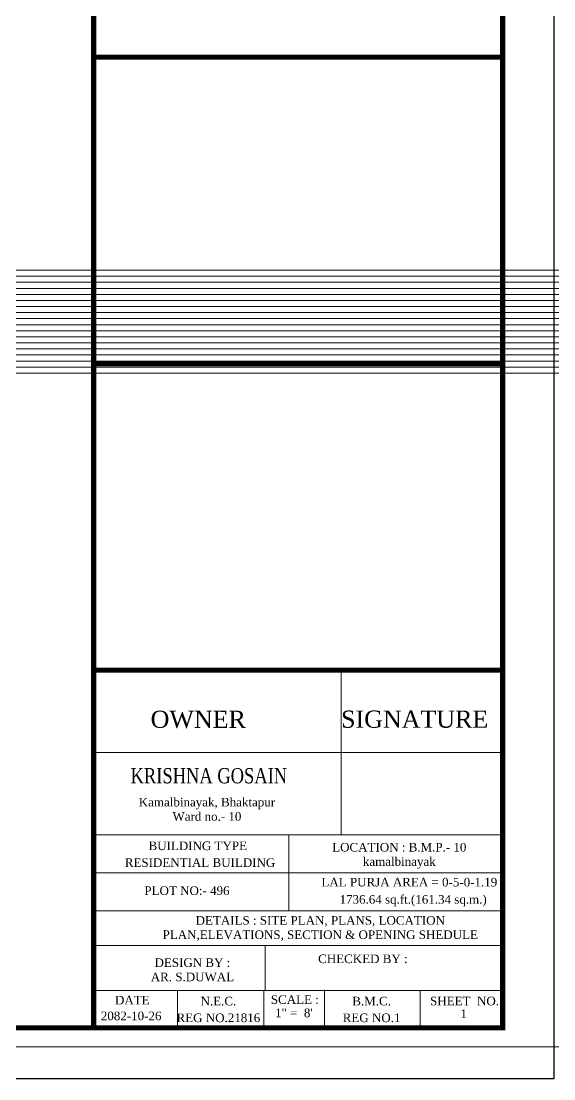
# Model space of a CAD drawing. Header units: inches. Extents: x 94382 to 101671, y 6219 to 10323.
# Drawn here: x 97035 to 97593, y 8182 to 9290 of the extents above; entities that cross this region are included whole.
import ezdxf

# ---------------------------------------------------------------- set-up
doc = ezdxf.new("R2010")
doc.units = ezdxf.units.IN
doc.header["$MEASUREMENT"] = 0
for name, color, linetype, lineweight in [('DIM-2', 4, 'Continuous', 20), ('FURNT', 31, 'Continuous', 15), ('text', 7, 'Continuous', 5)]:
    doc.layers.add(name, color=color, linetype=linetype, lineweight=lineweight)
doc.styles.add('ROMANS', font='romans.shx', dxfattribs={"width": 0.8})
doc.styles.add('tt', font='stylu.ttf', dxfattribs={"height": 8})

msp = doc.modelspace()

# ---------------------------------------------------------------- linework, layer by layer
at = {"color": 7, "lineweight": 30}
msp.add_lwpolyline([(94382.2, 8182.1), (94382.2, 10322.5), (97592.9, 10322.5), (97592.9, 8182.1)], close=True, dxfattribs=at)
at = {"color": 7, "lineweight": 30, "const_width": 5.35}
msp.add_lwpolyline([(97539.4, 8235.6), (97539.4, 10269), (94542.7, 10269), (94542.7, 8235.6)], close=True, dxfattribs=at)
for points in [[(97111.3, 8567.4), (97111.3, 10269)], [(97111.3, 9252.3), (97539.4, 9252.3)], [(97111.3, 8931), (97539.4, 8931)], [(97539.4, 8610.2), (97111.3, 8610.2), (97111.3, 8235.6)], [(97539.4, 8610.2), (97111.3, 8610.2), (97111.3, 8235.6)]]:
    msp.add_lwpolyline(points, dxfattribs=at)
at = {"layer": 'DIM-2'}
for p in [(101510.6, 9029.2), (101510.6, 9022.9), (101510.6, 9016.5), (101510.6, 9010.1), (101510.6, 9003.8), (101510.6, 8997.4), (101510.6, 8991.1), (101510.6, 8984.7), (101510.6, 8978.4), (101510.6, 8972), (101510.6, 8965.7), (101510.6, 8959.3), (101510.6, 8953), (101510.6, 8946.6), (101510.6, 8940.3), (101510.6, 8933.9), (101510.6, 8927.6), (101510.6, 8921.2), (100526.8, 8215.5)]:
    msp.add_xline(p, (1, 0), dxfattribs=at)
at = {"layer": 'FURNT'}
for p, q in [((97370.3, 8610.2), (97370.3, 8437.6)), ((97111.3, 8523.9), (97539.4, 8523.9)), ((97111.3, 8437.6), (97539.4, 8437.6)), ((97315.5, 8437.6), (97315.5, 8358)), ((97111.3, 8397.8), (97539.4, 8397.8)), ((97111.3, 8358), (97539.4, 8358)), ((97111.3, 8358), (97539.4, 8358)), ((97255.3, 8358), (97539.4, 8358)), ((97258, 8358), (97539.4, 8358)), ((97111.3, 8321.8), (97539.4, 8321.8)), ((97290.7, 8274.7), (97290.7, 8321.8)), ((97111.3, 8274.7), (97539.4, 8274.7)), ((97353.1, 8275.4), (97353.1, 8236.3)), ((97453, 8274.7), (97453, 8235.6))]:
    msp.add_line(p, q, dxfattribs=at)
at = {"layer": 'text', "color": 0}
for p, q in [((97199.2, 8274.7), (97199.2, 8234.8)), ((97289.4, 8274.7), (97289.4, 8234.8))]:
    msp.add_line(p, q, dxfattribs=at)

# ---------------------------------------------------------------- texts
at = {"layer": 'text', "linetype": 'ByBlock', "attachment_point": 5, "style": 'tt'}
for s, insert, char_height, width in [('{\\fTimes New Roman|b0|i0|c0|p18;OWNER}', (97220.8, 8558.5), 18, 60.468), ('{\\fTimes New Roman|b0|i0|c0|p18;SIGNATURE}', (97447.3, 8558.7), 18, 217.706), ('{\\fTimes New Roman|b0|i0|c0|p18;Kamalbinayak, Bhaktapur \\PWard no.- 10}', (97229.9, 8464.3), 9, 197.607), ('{\\fTimes New Roman|b0|i0|c0|p18;BUILDING TYPE}', (97220.3, 8426.1), 9, 217.706), ('{\\fTimes New Roman|b0|i0|c0|p18;LOCATION : B.M.P.- 10 \\Pkamalbinayak}', (97431.2, 8415.7), 9, 217.706), ('{\\fTimes New Roman|b0|i0|c0|p18;RESIDENTIAL BUILDING}', (97222.7, 8408.5), 9, 198.166), ('{\\fTimes New Roman|b0|i0|c0|p18;LAL PURJA AREA = 0-5-0-1.19}', (97441.7, 8388), 9, 244.934), ('{\\fTimes New Roman|b0|i0|c0|p18;PLOT NO:- 496}', (97209, 8379.1), 9, 217.706), ('{\\fTimes New Roman|b0|i0|c0|p18;1736.64 sq.ft.(161.34 sq.m.)}', (97445.7, 8368.6), 9, 191.668), ('{\\fTimes New Roman|b0|i0|c0|p18;DETAILS : SITE PLAN, PLANS, LOCATION PLAN,ELEVATIONS, SECTION & OPENING SHEDULE}', (97348.5, 8339.5), 9, 384.317), ('{\\fTimes New Roman|b0|i0|c0|p18;CHECKED BY :}', (97393.1, 8307.7), 9, 384.317), ('{\\fTimes New Roman|b0|i0|c0|p18;DESIGN BY : \\PAR. S.DUWAL}', (97214.7, 8296.2), 9, 187.758), ('{\\fTimes New Roman|b0|i0|c0|p18;DATE}', (97151.8, 8264.5), 9, 384.317), ('{\\fTimes New Roman|b0|i0|c0|p18;N.E.C.}', (97241.9, 8263.4), 9, 384.317), ('{\\fTimes New Roman|b0|i0|c0|p18;SCALE :}', (97321.9, 8265), 9, 384.317), ('{\\fTimes New Roman|b0|i0|c0|p18;B.M.C.}', (97402.2, 8263.4), 9, 384.317), ('{\\fTimes New Roman|b0|i0|c0|p18;SHEET  NO. }', (97499.5, 8263.5), 9, 384.317), ('{\\fTimes New Roman|b0|i0|c0|p18;1" =  8\' }', (97320.9, 8251.1), 9, 384.317), ('{\\fTimes New Roman|b0|i0|c0|p18;1 }', (97498.5, 8250.2), 9, 384.317), ('{\\fTimes New Roman|b0|i0|c0|p18;2082-10-26}', (97150.6, 8247.9), 9, 384.317), ('{\\fTimes New Roman|b0|i0|c0|p18;REG NO.21816}', (97241.9, 8245.9), 9, 384.317), ('{\\fTimes New Roman|b0|i0|c0|p18;REG NO.1}', (97402.2, 8245.9), 9, 384.317)]:
    msp.add_mtext(s, dxfattribs=dict(at, insert=insert, char_height=char_height, width=width))
at = {"layer": 'text', "color": 4, "linetype": 'ByBlock', "insert": (97150, 8507.6), "char_height": 16, "width": 254.699, "attachment_point": 1, "style": 'ROMANS'}
msp.add_mtext('{\\fTimes New Roman|b0|i0|c0|p18;KRISHNA GOSAIN}', dxfattribs=at)

doc.saveas('drawing.dxf')
